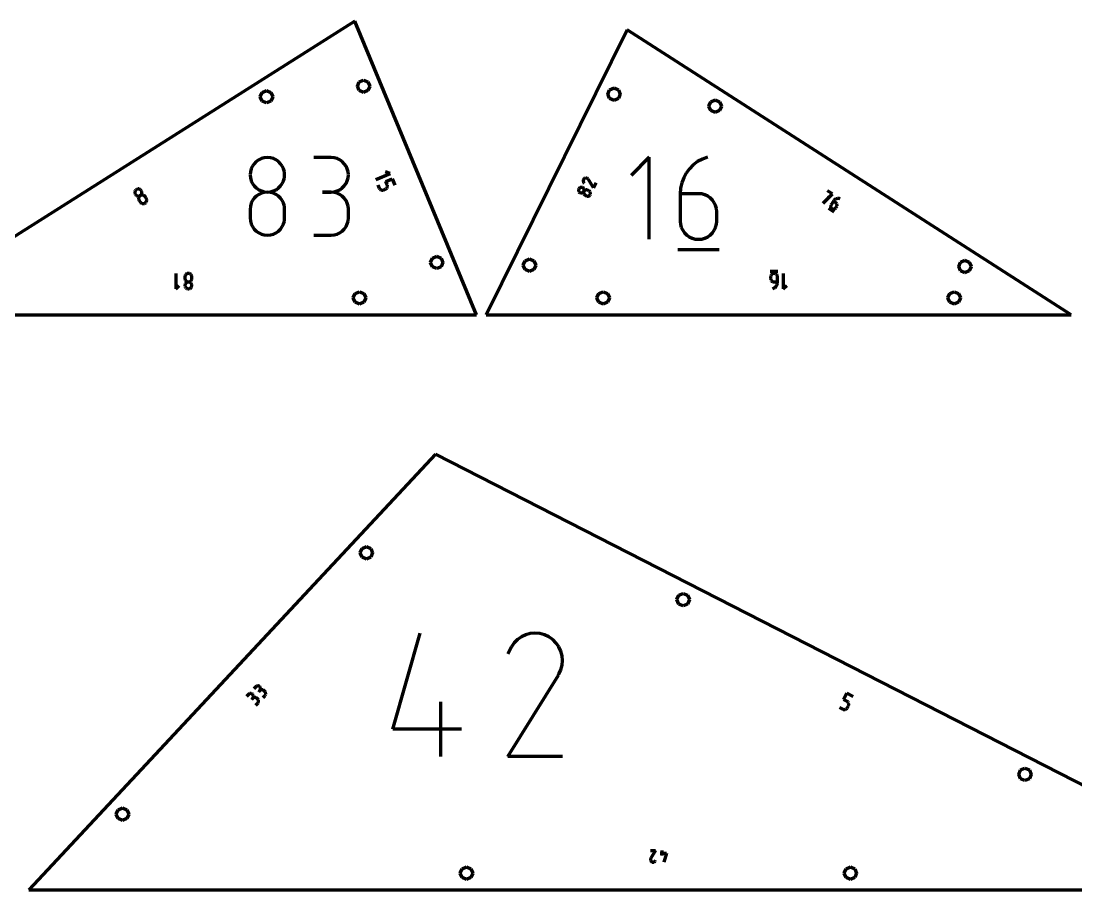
# Model space of a CAD drawing. Header units: inches. Extents: x -100 to 100, y -100 to -26.
# Drawn here: x -49.31 to -35.58, y -75.59 to -64.27 of the extents above; entities that cross this region are included whole.
import ezdxf

# ---------------------------------------------------------------- set-up
doc = ezdxf.new("R2010")
doc.units = ezdxf.units.IN
doc.header["$MEASUREMENT"] = 0
for name, color, linetype, lineweight in [('annotation', 7, 'Continuous', 0), ('boundary', 7, 'Continuous', 0), ('hole', 7, 'Continuous', 0)]:
    doc.layers.add(name, color=color, linetype=linetype, lineweight=lineweight)

msp = doc.modelspace()

# ---------------------------------------------------------------- linework, layer by layer
at = {"layer": 'annotation', "color": 1, "lineweight": 70}
for p, q in [((-46.184758, -66.064164), (-46.219788, -66.080816)), ((-46.146732, -66.053701), (-46.184758, -66.064164)), ((-46.10635, -66.050071), (-46.146732, -66.053701)), ((-46.065968, -66.053701), (-46.10635, -66.050071)), ((-46.10635, -66.050071), (-46.10635, -66.050071)), ((-46.027942, -66.064164), (-46.065968, -66.053701)), ((-45.992912, -66.080816), (-46.027942, -66.064164)), ((-45.276749, -66.050007), (-45.501651, -66.050007)), ((-45.2363, -66.053638), (-45.276749, -66.050007)), ((-45.198238, -66.064101), (-45.2363, -66.053638)), ((-45.163198, -66.080753), (-45.198238, -66.064101)), ((-41.132196, -66.043725), (-41.370414, -66.282011)), ((-41.132196, -67.115272), (-41.132196, -66.043725)), ((-40.441137, -66.069284), (-40.503689, -66.103721)), ((-40.37297, -66.043725), (-40.441137, -66.069284)), ((-40.37297, -66.043725), (-40.37297, -66.043725)), ((-46.317162, -66.196441), (-46.327623, -66.234384)), ((-46.300509, -66.161469), (-46.317162, -66.196441)), ((-46.278303, -66.130112), (-46.300509, -66.161469)), ((-46.251182, -66.103013), (-46.278303, -66.130112)), ((-46.219788, -66.080816), (-46.251182, -66.103013)), ((-45.961517, -66.103013), (-45.992912, -66.080816)), ((-45.934397, -66.130112), (-45.961517, -66.103013)), ((-45.912191, -66.161469), (-45.934397, -66.130112)), ((-45.895537, -66.196441), (-45.912191, -66.161469)), ((-45.885077, -66.234384), (-45.895537, -66.196441)), ((-45.131812, -66.10295), (-45.163198, -66.080753)), ((-45.104712, -66.130048), (-45.131812, -66.10295)), ((-45.082533, -66.161406), (-45.104712, -66.130048)), ((-45.065907, -66.196378), (-45.082533, -66.161406)), ((-45.055467, -66.234321), (-45.065907, -66.196378)), ((-40.60938, -66.195779), (-40.651234, -66.251674)), ((-40.559984, -66.146173), (-40.60938, -66.195779)), ((-40.503689, -66.103721), (-40.559984, -66.146173)), ((-46.327623, -66.234384), (-46.331252, -66.274655)), ((-46.331252, -66.274655), (-46.331252, -66.274655)), ((-46.331252, -66.274655), (-46.327621, -66.315115)), ((-46.327621, -66.315115), (-46.317155, -66.353206)), ((-45.895545, -66.353206), (-45.885079, -66.315115)), ((-45.885079, -66.315115), (-45.881448, -66.274655)), ((-45.881448, -66.274655), (-45.885077, -66.234384)), ((-45.881448, -66.274655), (-45.881448, -66.274655)), ((-45.065907, -66.353142), (-45.055467, -66.315052)), ((-45.051847, -66.274592), (-45.055467, -66.234321)), ((-45.055467, -66.315052), (-45.051847, -66.274592)), ((-45.051847, -66.274592), (-45.051847, -66.274592)), ((-44.695398, -66.336016), (-44.509177, -66.258671)), ((-44.509177, -66.258671), (-44.567782, -66.234471)), ((-44.563102, -66.362941), (-44.480175, -66.328498)), ((-44.480175, -66.328498), (-44.445824, -66.411203)), ((-41.994059, -66.349336), (-41.99423, -66.355644)), ((-41.992827, -66.343164), (-41.994059, -66.349336)), ((-41.990565, -66.337271), (-41.992827, -66.343164)), ((-41.987303, -66.331799), (-41.990565, -66.337271)), ((-41.983069, -66.326888), (-41.987303, -66.331799)), ((-41.977893, -66.322682), (-41.983069, -66.326888)), ((-41.972037, -66.319526), (-41.977893, -66.322682)), ((-41.977893, -66.322682), (-41.977893, -66.322682)), ((-41.965884, -66.317509), (-41.972037, -66.319526)), ((-41.95958, -66.316603), (-41.965884, -66.317509)), ((-41.953269, -66.316782), (-41.95958, -66.316603)), ((-41.947095, -66.318019), (-41.953269, -66.316782)), ((-41.941205, -66.320288), (-41.947095, -66.318019)), ((-41.935742, -66.323562), (-41.941205, -66.320288)), ((-41.930851, -66.327815), (-41.935742, -66.323562)), ((-41.926678, -66.333019), (-41.930851, -66.327815)), ((-41.92659, -66.33314), (-41.926678, -66.333019)), ((-41.926678, -66.333019), (-41.926678, -66.333019)), ((-41.926509, -66.333257), (-41.92659, -66.33314)), ((-41.926433, -66.333372), (-41.926509, -66.333257)), ((-41.926362, -66.333485), (-41.926433, -66.333372)), ((-41.926295, -66.333597), (-41.926362, -66.333485)), ((-41.926233, -66.33371), (-41.926295, -66.333597)), ((-41.926173, -66.333823), (-41.926233, -66.33371)), ((-41.926117, -66.333938), (-41.926173, -66.333823)), ((-41.926063, -66.334056), (-41.926117, -66.333938)), ((-41.857841, -66.443866), (-41.926063, -66.334056)), ((-41.926063, -66.334056), (-41.926063, -66.334056)), ((-40.684906, -66.312997), (-40.709752, -66.378885)), ((-40.651234, -66.251674), (-40.684906, -66.312997)), ((-47.828444, -66.484247), (-47.831482, -66.491618)), ((-47.824154, -66.477445), (-47.828444, -66.484247)), ((-47.818653, -66.471394), (-47.824154, -66.477445)), ((-47.811981, -66.466279), (-47.818653, -66.471394)), ((-47.804504, -66.462436), (-47.811981, -66.466279)), ((-47.811981, -66.466279), (-47.811981, -66.466279)), ((-47.796681, -66.460052), (-47.804504, -66.462436)), ((-47.788698, -66.459083), (-47.796681, -66.460052)), ((-47.780736, -66.45949), (-47.788698, -66.459083)), ((-47.772979, -66.461229), (-47.780736, -66.45949)), ((-47.765611, -66.46426), (-47.772979, -66.461229)), ((-47.758814, -66.468539), (-47.765611, -66.46426)), ((-47.752773, -66.474026), (-47.758814, -66.468539)), ((-47.747671, -66.480679), (-47.752773, -66.474026)), ((-47.747671, -66.480679), (-47.747671, -66.480679)), ((-47.743819, -66.48817), (-47.747671, -66.480679)), ((-47.741428, -66.496003), (-47.743819, -66.48817)), ((-46.317155, -66.353206), (-46.300495, -66.388289)), ((-46.300495, -66.388289), (-46.278282, -66.419725)), ((-46.278282, -66.419725), (-46.251156, -66.446877)), ((-46.251156, -66.446877), (-46.219759, -66.469106)), ((-46.219759, -66.469106), (-46.184732, -66.485775)), ((-46.184732, -66.485775), (-46.146715, -66.496244)), ((-46.065984, -66.496244), (-46.027967, -66.485775)), ((-46.027967, -66.485775), (-45.99294, -66.469106)), ((-45.99294, -66.469106), (-45.961543, -66.446877)), ((-45.961543, -66.446877), (-45.934418, -66.419725)), ((-45.934418, -66.419725), (-45.912205, -66.388289)), ((-45.912205, -66.388289), (-45.895545, -66.353206)), ((-45.2363, -66.49618), (-45.198238, -66.485711)), ((-45.198238, -66.485711), (-45.163198, -66.469043)), ((-45.163198, -66.469043), (-45.131812, -66.446813)), ((-45.131812, -66.446813), (-45.104712, -66.419661)), ((-45.104712, -66.419661), (-45.082533, -66.388225)), ((-45.082533, -66.388225), (-45.065907, -66.353142)), ((-44.666396, -66.405843), (-44.649221, -66.447195)), ((-44.649221, -66.447195), (-44.649221, -66.447195)), ((-44.649221, -66.447195), (-44.645471, -66.45434)), ((-44.645471, -66.45434), (-44.640644, -66.460531)), ((-44.640644, -66.460531), (-44.634905, -66.465699)), ((-44.634905, -66.465699), (-44.628422, -66.469775)), ((-44.628422, -66.469775), (-44.62136, -66.47269)), ((-44.62136, -66.47269), (-44.613886, -66.474375)), ((-44.613886, -66.474375), (-44.606164, -66.474759)), ((-44.606164, -66.474759), (-44.598362, -66.473775)), ((-44.598362, -66.473775), (-44.590646, -66.471353)), ((-44.590646, -66.471353), (-44.570046, -66.462797)), ((-44.570046, -66.462797), (-44.562887, -66.459042)), ((-44.570046, -66.462797), (-44.570046, -66.462797)), ((-44.545927, -66.404293), (-44.563102, -66.362941)), ((-44.562887, -66.459042), (-44.556693, -66.454214)), ((-44.556693, -66.454214), (-44.55153, -66.448479)), ((-44.55153, -66.448479), (-44.547464, -66.442003)), ((-44.547464, -66.442003), (-44.544562, -66.434951)), ((-44.543506, -66.411994), (-44.545927, -66.404293)), ((-44.544562, -66.434951), (-44.542891, -66.427488)), ((-44.542517, -66.419781), (-44.543506, -66.411994)), ((-44.542891, -66.427488), (-44.542517, -66.419781)), ((-42.054279, -66.471846), (-42.054376, -66.478211)), ((-42.054376, -66.478211), (-42.053393, -66.484444)), ((-42.053053, -66.46549), (-42.054279, -66.471846)), ((-42.053393, -66.484444), (-42.051378, -66.490405)), ((-42.05065, -66.459285), (-42.053053, -66.46549)), ((-42.047179, -66.453608), (-42.05065, -66.459285)), ((-42.05065, -66.459285), (-42.05065, -66.459285)), ((-42.042875, -66.448774), (-42.047179, -66.453608)), ((-42.037877, -66.444831), (-42.042875, -66.448774)), ((-42.032329, -66.441826), (-42.037877, -66.444831)), ((-42.026369, -66.439806), (-42.032329, -66.441826)), ((-42.020141, -66.43882), (-42.026369, -66.439806)), ((-42.013785, -66.438913), (-42.020141, -66.43882)), ((-42.007441, -66.440133), (-42.013785, -66.438913)), ((-42.001252, -66.442527), (-42.007441, -66.440133)), ((-42.001252, -66.442527), (-42.001252, -66.442527)), ((-41.995564, -66.446004), (-42.001252, -66.442527)), ((-41.990721, -66.450314), (-41.995564, -66.446004)), ((-41.99423, -66.355644), (-41.993312, -66.361946)), ((-41.993312, -66.361946), (-41.991275, -66.368101)), ((-41.991275, -66.368101), (-41.98809, -66.373966)), ((-41.98677, -66.455316), (-41.990721, -66.450314)), ((-41.98809, -66.373966), (-41.981902, -66.382431)), ((-41.983761, -66.46087), (-41.98677, -66.455316)), ((-41.984471, -66.491995), (-41.98207, -66.485792)), ((-41.981001, -66.486317), (-41.984471, -66.491995)), ((-41.981738, -66.466836), (-41.983761, -66.46087)), ((-41.98207, -66.485792), (-41.980846, -66.479437)), ((-41.980751, -66.473072), (-41.981738, -66.466836)), ((-41.976696, -66.481484), (-41.981001, -66.486317)), ((-41.980846, -66.479437), (-41.980751, -66.473072)), ((-41.971697, -66.477541), (-41.976696, -66.481484)), ((-41.966145, -66.474538), (-41.971697, -66.477541)), ((-41.96018, -66.472522), (-41.966145, -66.474538)), ((-41.953941, -66.47154), (-41.96018, -66.472522)), ((-41.94757, -66.47164), (-41.953941, -66.47154)), ((-41.941206, -66.472871), (-41.94757, -66.47164)), ((-41.934989, -66.475279), (-41.941206, -66.472871)), ((-41.918505, -66.483426), (-41.934989, -66.475279)), ((-41.934989, -66.475279), (-41.934989, -66.475279)), ((-41.91282, -66.486901), (-41.918505, -66.483426)), ((-41.907985, -66.491207), (-41.91282, -66.486901)), ((-41.825131, -66.377687), (-41.857841, -66.443866)), ((-40.72513, -66.448474), (-40.730399, -66.520902)), ((-40.709752, -66.378885), (-40.72513, -66.448474)), ((-38.747734, -66.522506), (-38.809909, -66.482579)), ((-47.833227, -66.499374), (-47.833639, -66.50733)), ((-47.833639, -66.50733), (-47.832678, -66.515304)), ((-47.831482, -66.491618), (-47.833227, -66.499374)), ((-47.832678, -66.515304), (-47.830302, -66.523111)), ((-47.830302, -66.523111), (-47.826471, -66.530569)), ((-47.826471, -66.530569), (-47.826471, -66.530569)), ((-47.826471, -66.530569), (-47.821347, -66.537254)), ((-47.821347, -66.537254), (-47.815289, -66.542767)), ((-47.815289, -66.542767), (-47.808479, -66.547065)), ((-47.808479, -66.547065), (-47.801101, -66.550108)), ((-47.801101, -66.550108), (-47.793337, -66.551856)), ((-47.793337, -66.551856), (-47.785371, -66.552268)), ((-47.785371, -66.552268), (-47.777386, -66.551303)), ((-47.783326, -66.578191), (-47.78373, -66.58616)), ((-47.78373, -66.58616), (-47.782758, -66.594152)), ((-47.781586, -66.570428), (-47.783326, -66.578191)), ((-47.782758, -66.594152), (-47.780367, -66.601982)), ((-47.778551, -66.563052), (-47.781586, -66.570428)), ((-47.780367, -66.601982), (-47.776518, -66.60947)), ((-47.774263, -66.556247), (-47.778551, -66.563052)), ((-47.777386, -66.551303), (-47.769565, -66.548921)), ((-47.776518, -66.60947), (-47.764091, -66.629097)), ((-47.768762, -66.550195), (-47.774263, -66.556247)), ((-47.769565, -66.548921), (-47.762091, -66.54508)), ((-47.762091, -66.54508), (-47.768762, -66.550195)), ((-47.762091, -66.54508), (-47.755422, -66.539966)), ((-47.754614, -66.541237), (-47.762091, -66.54508)), ((-47.762091, -66.54508), (-47.762091, -66.54508)), ((-47.762091, -66.54508), (-47.762091, -66.54508)), ((-47.755422, -66.539966), (-47.749923, -66.533916)), ((-47.746791, -66.538852), (-47.754614, -66.541237)), ((-47.749923, -66.533916), (-47.745635, -66.527111)), ((-47.738807, -66.537885), (-47.746791, -66.538852)), ((-47.745635, -66.527111), (-47.7426, -66.519734)), ((-47.7426, -66.519734), (-47.74086, -66.511968)), ((-47.740455, -66.503997), (-47.741428, -66.496003)), ((-47.74086, -66.511968), (-47.740455, -66.503997)), ((-47.730842, -66.538296), (-47.738807, -66.537885)), ((-47.723081, -66.540042), (-47.730842, -66.538296)), ((-47.715705, -66.543085), (-47.723081, -66.540042)), ((-47.708897, -66.547382), (-47.715705, -66.543085)), ((-47.70284, -66.552894), (-47.708897, -66.547382)), ((-47.697717, -66.559579), (-47.70284, -66.552894)), ((-47.68529, -66.579207), (-47.697717, -66.559579)), ((-47.697717, -66.559579), (-47.697717, -66.559579)), ((-47.687604, -66.632347), (-47.683307, -66.625557)), ((-47.681441, -66.586694), (-47.68529, -66.579207)), ((-47.683307, -66.625557), (-47.680261, -66.618197)), ((-47.679056, -66.594518), (-47.681441, -66.586694)), ((-47.680261, -66.618197), (-47.678509, -66.610451)), ((-47.678093, -66.602497), (-47.679056, -66.594518)), ((-47.678509, -66.610451), (-47.678093, -66.602497)), ((-46.300509, -66.611443), (-46.317162, -66.646514)), ((-46.278303, -66.580014), (-46.300509, -66.611443)), ((-46.251182, -66.552868), (-46.278303, -66.580014)), ((-46.219788, -66.530642), (-46.251182, -66.552868)), ((-46.184758, -66.513975), (-46.219788, -66.530642)), ((-46.146732, -66.503507), (-46.184758, -66.513975)), ((-46.10635, -66.499875), (-46.146732, -66.503507)), ((-46.146715, -66.496244), (-46.10635, -66.499875)), ((-46.10635, -66.499875), (-46.065984, -66.496244)), ((-46.065968, -66.503504), (-46.10635, -66.499875)), ((-46.10635, -66.499875), (-46.10635, -66.499875)), ((-46.10635, -66.499875), (-46.10635, -66.499875)), ((-46.027942, -66.513968), (-46.065968, -66.503504)), ((-45.992912, -66.530628), (-46.027942, -66.513968)), ((-45.961517, -66.552847), (-45.992912, -66.530628)), ((-45.934397, -66.579988), (-45.961517, -66.552847)), ((-45.912191, -66.611415), (-45.934397, -66.579988)), ((-45.895537, -66.646489), (-45.912191, -66.611415)), ((-45.276749, -66.499812), (-45.389359, -66.499812)), ((-45.389359, -66.499812), (-45.276749, -66.499812)), ((-45.276749, -66.499812), (-45.2363, -66.49618)), ((-45.2363, -66.503442), (-45.276749, -66.499812)), ((-45.276749, -66.499812), (-45.276749, -66.499812)), ((-45.198238, -66.513905), (-45.2363, -66.503442)), ((-45.163198, -66.530557), (-45.198238, -66.513905)), ((-45.131812, -66.552754), (-45.163198, -66.530557)), ((-45.104712, -66.579853), (-45.131812, -66.552754)), ((-45.082533, -66.61121), (-45.104712, -66.579853)), ((-45.065907, -66.646182), (-45.082533, -66.61121)), ((-42.051378, -66.490405), (-42.04838, -66.495952)), ((-42.04838, -66.495952), (-42.044445, -66.500946)), ((-42.044445, -66.500946), (-42.039623, -66.505244)), ((-42.039623, -66.505244), (-42.033962, -66.508706)), ((-42.033962, -66.508706), (-42.033962, -66.508706)), ((-42.033962, -66.508706), (-42.027745, -66.511114)), ((-42.027745, -66.511114), (-42.02138, -66.512345)), ((-42.02138, -66.512345), (-42.015007, -66.512445)), ((-42.015007, -66.512445), (-42.008766, -66.511462)), ((-42.008766, -66.511462), (-42.002799, -66.509446)), ((-42.002799, -66.509446), (-41.997245, -66.506443)), ((-41.997245, -66.506443), (-41.992246, -66.502502)), ((-41.992246, -66.502502), (-41.987941, -66.49767)), ((-41.988098, -66.504556), (-41.988194, -66.510922)), ((-41.988194, -66.510922), (-41.987207, -66.517158)), ((-41.986873, -66.4982), (-41.988098, -66.504556)), ((-41.987941, -66.49767), (-41.984471, -66.491995)), ((-41.987207, -66.517158), (-41.985185, -66.523122)), ((-41.984471, -66.491995), (-41.986873, -66.4982)), ((-41.985185, -66.523122), (-41.982176, -66.528675)), ((-41.984471, -66.491995), (-41.984471, -66.491995)), ((-41.984471, -66.491995), (-41.984471, -66.491995)), ((-41.982176, -66.528675), (-41.978227, -66.533675)), ((-41.978227, -66.533675), (-41.973385, -66.537983)), ((-41.973385, -66.537983), (-41.967699, -66.541458)), ((-41.967699, -66.541458), (-41.951215, -66.549605)), ((-41.951215, -66.549605), (-41.951215, -66.549605)), ((-41.951215, -66.549605), (-41.945001, -66.552012)), ((-41.945001, -66.552012), (-41.938645, -66.553238)), ((-41.938645, -66.553238), (-41.932284, -66.553332)), ((-41.932284, -66.553332), (-41.926058, -66.552342)), ((-41.926058, -66.552342), (-41.920106, -66.550318)), ((-41.920106, -66.550318), (-41.914567, -66.547308)), ((-41.914567, -66.547308), (-41.90958, -66.54336)), ((-41.90958, -66.54336), (-41.905284, -66.538524)), ((-41.904047, -66.496203), (-41.907985, -66.491207)), ((-41.905284, -66.538524), (-41.901817, -66.532848)), ((-41.901052, -66.50175), (-41.904047, -66.496203)), ((-41.901817, -66.532848), (-41.899413, -66.526646)), ((-41.901817, -66.532848), (-41.901817, -66.532848)), ((-41.899045, -66.507708), (-41.901052, -66.50175)), ((-41.899413, -66.526646), (-41.89818, -66.520296)), ((-41.898073, -66.513936), (-41.899045, -66.507708)), ((-41.89818, -66.520296), (-41.898073, -66.513936)), ((-40.730399, -66.520902), (-40.730399, -66.877054)), ((-40.492449, -66.520902), (-40.730399, -66.520902)), ((-40.449653, -66.524721), (-40.492449, -66.520902)), ((-40.409384, -66.535736), (-40.449653, -66.524721)), ((-40.372311, -66.553281), (-40.409384, -66.535736)), ((-40.339104, -66.576694), (-40.372311, -66.553281)), ((-40.310432, -66.60531), (-40.339104, -66.576694)), ((-40.286966, -66.638464), (-40.310432, -66.60531)), ((-38.868603, -66.642363), (-38.747734, -66.522506)), ((-38.787717, -66.584769), (-38.8188, -66.564808)), ((-38.735281, -66.618441), (-38.765123, -66.664913)), ((-38.728525, -66.609432), (-38.735281, -66.618441)), ((-38.704233, -66.63838), (-38.735281, -66.618441)), ((-38.720687, -66.601641), (-38.728525, -66.609432)), ((-38.711925, -66.595126), (-38.720687, -66.601641)), ((-38.702393, -66.589945), (-38.711925, -66.595126)), ((-38.692248, -66.586159), (-38.702393, -66.589945)), ((-38.681646, -66.583825), (-38.692248, -66.586159)), ((-38.670744, -66.583003), (-38.681646, -66.583825)), ((-38.659696, -66.583751), (-38.670744, -66.583003)), ((-38.64866, -66.586128), (-38.659696, -66.583751)), ((-38.64866, -66.586128), (-38.64866, -66.586128)), ((-47.764091, -66.629097), (-47.764091, -66.629097)), ((-47.764091, -66.629097), (-47.758969, -66.635779)), ((-47.758969, -66.635779), (-47.752918, -66.641281)), ((-47.752918, -66.641281), (-47.746117, -66.645564)), ((-47.746117, -66.645564), (-47.73875, -66.64859)), ((-47.73875, -66.64859), (-47.730998, -66.65032)), ((-47.730998, -66.65032), (-47.723043, -66.650714)), ((-47.723043, -66.650714), (-47.715067, -66.649735)), ((-47.715067, -66.649735), (-47.707253, -66.647342)), ((-47.707253, -66.647342), (-47.699781, -66.643497)), ((-47.699781, -66.643497), (-47.693109, -66.638387)), ((-47.699781, -66.643497), (-47.699781, -66.643497)), ((-47.693109, -66.638387), (-47.687604, -66.632347)), ((-46.327623, -66.68459), (-46.331252, -66.725031)), ((-46.331252, -66.725031), (-46.331252, -66.83707)), ((-46.317162, -66.646514), (-46.327623, -66.68459)), ((-45.885077, -66.684574), (-45.895537, -66.646489)), ((-45.881448, -66.725031), (-45.885077, -66.684574)), ((-45.881448, -66.83707), (-45.881448, -66.725031)), ((-45.881448, -66.725031), (-45.881448, -66.725031)), ((-45.055467, -66.684125), (-45.065907, -66.646182)), ((-45.051847, -66.724396), (-45.055467, -66.684125)), ((-45.051847, -66.837006), (-45.051847, -66.724396)), ((-45.051847, -66.724396), (-45.051847, -66.724396)), ((-40.269376, -66.675493), (-40.286966, -66.638464)), ((-40.25833, -66.715731), (-40.269376, -66.675493)), ((-40.254499, -66.758516), (-40.25833, -66.715731)), ((-40.254499, -66.877054), (-40.254499, -66.758516)), ((-40.254499, -66.758516), (-40.254499, -66.758516)), ((-38.800196, -66.710976), (-38.730287, -66.755869)), ((-38.77014, -66.677006), (-38.77095, -66.683325)), ((-38.77095, -66.683325), (-38.770669, -66.689632)), ((-38.770669, -66.689632), (-38.769331, -66.695784)), ((-38.768209, -66.67082), (-38.77014, -66.677006)), ((-38.769331, -66.695784), (-38.766966, -66.701635)), ((-38.765123, -66.664913), (-38.768209, -66.67082)), ((-38.766966, -66.701635), (-38.763607, -66.70704)), ((-38.765123, -66.664913), (-38.765123, -66.664913)), ((-38.763607, -66.70704), (-38.759287, -66.711855)), ((-38.759287, -66.711855), (-38.754036, -66.715934)), ((-38.754036, -66.715934), (-38.754036, -66.715934)), ((-38.754036, -66.715934), (-38.74813, -66.719019)), ((-38.74813, -66.719019), (-38.741948, -66.720949)), ((-38.741948, -66.720949), (-38.735634, -66.721755)), ((-38.735634, -66.721755), (-38.729331, -66.72147)), ((-38.729331, -66.72147), (-38.723184, -66.720126)), ((-38.723184, -66.720126), (-38.717336, -66.717754)), ((-38.717336, -66.717754), (-38.711931, -66.714385)), ((-38.711931, -66.714385), (-38.707114, -66.710053)), ((-38.707114, -66.710053), (-38.703027, -66.704789)), ((-38.698969, -66.642464), (-38.704233, -66.63838)), ((-38.703027, -66.704789), (-38.693095, -66.689322)), ((-38.694637, -66.647275), (-38.698969, -66.642464)), ((-38.69127, -66.652671), (-38.694637, -66.647275)), ((-38.693095, -66.689322), (-38.69001, -66.683418)), ((-38.693095, -66.689322), (-38.693095, -66.689322)), ((-38.688899, -66.658508), (-38.69127, -66.652671)), ((-38.69001, -66.683418), (-38.688079, -66.677242)), ((-38.687556, -66.664645), (-38.688899, -66.658508)), ((-38.688079, -66.677242), (-38.687272, -66.670937)), ((-38.687272, -66.670937), (-38.687556, -66.664645)), ((-46.331252, -66.83707), (-46.331252, -66.83707)), ((-46.331252, -66.83707), (-46.327621, -66.877508)), ((-46.327621, -66.877508), (-46.317155, -66.91554)), ((-45.895545, -66.91554), (-45.885079, -66.877508)), ((-45.885079, -66.877508), (-45.881448, -66.83707)), ((-45.065907, -66.915246), (-45.055467, -66.877294)), ((-45.055467, -66.877294), (-45.051847, -66.837006)), ((-40.730399, -66.877054), (-40.730399, -66.877054)), ((-40.730399, -66.877054), (-40.726557, -66.919859)), ((-40.25833, -66.919859), (-40.254499, -66.877054)), ((-46.317155, -66.91554), (-46.300495, -66.950538)), ((-46.300495, -66.950538), (-46.278282, -66.981874)), ((-46.278282, -66.981874), (-46.251156, -67.008921)), ((-46.251156, -67.008921), (-46.219759, -67.03105)), ((-46.219759, -67.03105), (-46.184732, -67.047634)), ((-46.027967, -67.047634), (-45.99294, -67.03105)), ((-45.99294, -67.03105), (-45.961543, -67.008921)), ((-45.961543, -67.008921), (-45.934418, -66.981874)), ((-45.934418, -66.981874), (-45.912205, -66.950538)), ((-45.912205, -66.950538), (-45.895545, -66.91554)), ((-45.198238, -67.047505), (-45.163198, -67.03086)), ((-45.163198, -67.03086), (-45.131812, -67.008669)), ((-45.131812, -67.008669), (-45.104712, -66.981576)), ((-45.104712, -66.981576), (-45.082533, -66.950221)), ((-45.082533, -66.950221), (-45.065907, -66.915246)), ((-40.726557, -66.919859), (-40.715484, -66.960153)), ((-40.715484, -66.960153), (-40.697858, -66.997262)), ((-40.697858, -66.997262), (-40.674356, -67.030511)), ((-40.674356, -67.030511), (-40.645657, -67.059228)), ((-40.339104, -67.059228), (-40.310432, -67.030511)), ((-40.310432, -67.030511), (-40.286966, -66.997262)), ((-40.286966, -66.997262), (-40.269376, -66.960153)), ((-40.269376, -66.960153), (-40.25833, -66.919859)), ((-46.184732, -67.047634), (-46.146715, -67.058045)), ((-46.146715, -67.058045), (-46.10635, -67.061654)), ((-46.10635, -67.061654), (-46.065984, -67.058045)), ((-46.10635, -67.061654), (-46.10635, -67.061654)), ((-46.065984, -67.058045), (-46.027967, -67.047634)), ((-45.501651, -67.061591), (-45.276749, -67.061591)), ((-45.276749, -67.061591), (-45.2363, -67.057962)), ((-45.276749, -67.061591), (-45.276749, -67.061591)), ((-45.2363, -67.057962), (-45.198238, -67.047505)), ((-40.645657, -67.059228), (-40.612438, -67.082736)), ((-40.612438, -67.082736), (-40.575379, -67.100362)), ((-40.575379, -67.100362), (-40.535157, -67.111432)), ((-40.535157, -67.111432), (-40.492449, -67.115272)), ((-40.492449, -67.115272), (-40.449653, -67.111432)), ((-40.492449, -67.115272), (-40.492449, -67.115272)), ((-40.449653, -67.111432), (-40.409384, -67.100362)), ((-40.409384, -67.100362), (-40.372311, -67.082736)), ((-40.372311, -67.082736), (-40.339104, -67.059228)), ((-40.760202, -67.249216), (-40.224428, -67.249216)), ((-47.300667, -67.559151), (-47.300667, -67.760796)), ((-47.174092, -67.581268), (-47.177409, -67.588236)), ((-47.16967, -67.575029), (-47.174092, -67.581268)), ((-47.164269, -67.569644), (-47.16967, -67.575029)), ((-47.158018, -67.565238), (-47.164269, -67.569644)), ((-47.151044, -67.561936), (-47.158018, -67.565238)), ((-47.143475, -67.559864), (-47.151044, -67.561936)), ((-47.135438, -67.559145), (-47.143475, -67.559864)), ((-47.127402, -67.559864), (-47.135438, -67.559145)), ((-47.135438, -67.559145), (-47.135438, -67.559145)), ((-47.119833, -67.561936), (-47.127402, -67.559864)), ((-47.112859, -67.565238), (-47.119833, -67.561936)), ((-47.106608, -67.569644), (-47.112859, -67.565238)), ((-47.101207, -67.575029), (-47.106608, -67.569644)), ((-47.096784, -67.581268), (-47.101207, -67.575029)), ((-47.093467, -67.588236), (-47.096784, -67.581268)), ((-39.457375, -67.533946), (-39.558197, -67.533946)), ((-39.546428, -67.581358), (-39.549739, -67.588342)), ((-39.542012, -67.575102), (-39.546428, -67.581358)), ((-39.536617, -67.569698), (-39.542012, -67.575102)), ((-39.530368, -67.565274), (-39.536617, -67.569698)), ((-39.523392, -67.561957), (-39.530368, -67.565274)), ((-39.515814, -67.559874), (-39.523392, -67.561957)), ((-39.50776, -67.559151), (-39.515814, -67.559874)), ((-39.499724, -67.559874), (-39.50776, -67.559151)), ((-39.50776, -67.559151), (-39.50776, -67.559151)), ((-39.492155, -67.561957), (-39.499724, -67.559874)), ((-39.485181, -67.565274), (-39.492155, -67.561957)), ((-39.47893, -67.569698), (-39.485181, -67.565274)), ((-39.473529, -67.575102), (-39.47893, -67.569698)), ((-39.469106, -67.581358), (-39.473529, -67.575102)), ((-39.46579, -67.588342), (-39.469106, -67.581358)), ((-39.387372, -67.559151), (-39.387372, -67.760796)), ((-47.300667, -67.760796), (-47.255839, -67.715955)), ((-47.179493, -67.595808), (-47.180216, -67.603859)), ((-47.180216, -67.603859), (-47.180216, -67.626166)), ((-47.180216, -67.626166), (-47.180216, -67.626166)), ((-47.180216, -67.626166), (-47.179493, -67.634221)), ((-47.179493, -67.707779), (-47.180216, -67.715835)), ((-47.180216, -67.715835), (-47.180216, -67.715835)), ((-47.180216, -67.715835), (-47.179493, -67.723853)), ((-47.177409, -67.588236), (-47.179493, -67.595808)), ((-47.179493, -67.634221), (-47.177411, -67.641803)), ((-47.177409, -67.700195), (-47.179493, -67.707779)), ((-47.179493, -67.723853), (-47.177411, -67.731407)), ((-47.177411, -67.641803), (-47.174095, -67.648787)), ((-47.174092, -67.693211), (-47.177409, -67.700195)), ((-47.174095, -67.648787), (-47.169674, -67.655044)), ((-47.16967, -67.686952), (-47.174092, -67.693211)), ((-47.169674, -67.655044), (-47.164274, -67.660447)), ((-47.164269, -67.681546), (-47.16967, -67.686952)), ((-47.164274, -67.660447), (-47.158024, -67.664871)), ((-47.158018, -67.67712), (-47.164269, -67.681546)), ((-47.158024, -67.664871), (-47.151049, -67.668188)), ((-47.151044, -67.673801), (-47.158018, -67.67712)), ((-47.151049, -67.668188), (-47.143478, -67.670271)), ((-47.143475, -67.671717), (-47.151044, -67.673801)), ((-47.143478, -67.670271), (-47.135438, -67.670994)), ((-47.135438, -67.670994), (-47.143475, -67.671717)), ((-47.135438, -67.670994), (-47.127398, -67.670271)), ((-47.135438, -67.670994), (-47.135438, -67.670994)), ((-47.127402, -67.671717), (-47.135438, -67.670994)), ((-47.135438, -67.670994), (-47.135438, -67.670994)), ((-47.119833, -67.673801), (-47.127402, -67.671717)), ((-47.127398, -67.670271), (-47.119827, -67.668187)), ((-47.112859, -67.67712), (-47.119833, -67.673801)), ((-47.119827, -67.668187), (-47.112853, -67.664868)), ((-47.106608, -67.681546), (-47.112859, -67.67712)), ((-47.112853, -67.664868), (-47.106602, -67.660443)), ((-47.101207, -67.686952), (-47.106608, -67.681546)), ((-47.106602, -67.660443), (-47.101203, -67.655038)), ((-47.096784, -67.693211), (-47.101207, -67.686952)), ((-47.101203, -67.655038), (-47.096782, -67.648781)), ((-47.093467, -67.700195), (-47.096784, -67.693211)), ((-47.096782, -67.648781), (-47.093466, -67.641798)), ((-47.091384, -67.595808), (-47.093467, -67.588236)), ((-47.091384, -67.707779), (-47.093467, -67.700195)), ((-47.093466, -67.641798), (-47.091383, -67.634218)), ((-47.093466, -67.731407), (-47.091383, -67.723853)), ((-47.090661, -67.603859), (-47.091384, -67.595808)), ((-47.090661, -67.715835), (-47.091384, -67.707779)), ((-47.091383, -67.634218), (-47.090661, -67.626166)), ((-47.091383, -67.723853), (-47.090661, -67.715835)), ((-47.090661, -67.603859), (-47.090661, -67.603859)), ((-47.090661, -67.626166), (-47.090661, -67.603859)), ((-47.090661, -67.715835), (-47.090661, -67.715835)), ((-39.551817, -67.595924), (-39.552538, -67.603979)), ((-39.552538, -67.603979), (-39.552538, -67.626286)), ((-39.552538, -67.626286), (-39.552538, -67.626286)), ((-39.552538, -67.626286), (-39.551817, -67.634337)), ((-39.549739, -67.588342), (-39.551817, -67.595924)), ((-39.551817, -67.634337), (-39.549739, -67.641909)), ((-39.549739, -67.641909), (-39.546428, -67.648877)), ((-39.546428, -67.648877), (-39.542012, -67.655116)), ((-39.542012, -67.655116), (-39.536617, -67.660501)), ((-39.536617, -67.660501), (-39.530368, -67.664907)), ((-39.530368, -67.664907), (-39.523392, -67.668209)), ((-39.523392, -67.668209), (-39.515814, -67.670282)), ((-39.515814, -67.670282), (-39.50776, -67.671)), ((-39.50776, -67.671), (-39.462983, -67.671)), ((-39.485756, -67.732182), (-39.47788, -67.721664)), ((-39.47788, -67.721664), (-39.471544, -67.710124)), ((-39.471544, -67.710124), (-39.466868, -67.697725)), ((-39.466868, -67.697725), (-39.463974, -67.68463)), ((-39.463706, -67.595924), (-39.46579, -67.588342)), ((-39.463974, -67.68463), (-39.462983, -67.671)), ((-39.462983, -67.603979), (-39.463706, -67.595924)), ((-39.462983, -67.671), (-39.462983, -67.603979)), ((-39.462983, -67.603979), (-39.462983, -67.603979)), ((-39.387372, -67.760796), (-39.342544, -67.715955)), ((-47.177411, -67.731407), (-47.174095, -67.73837)), ((-47.174095, -67.73837), (-47.169674, -67.744613)), ((-47.169674, -67.744613), (-47.164274, -67.750008)), ((-47.164274, -67.750008), (-47.158024, -67.754428)), ((-47.158024, -67.754428), (-47.151049, -67.757743)), ((-47.151049, -67.757743), (-47.143478, -67.759826)), ((-47.143478, -67.759826), (-47.135438, -67.760549)), ((-47.135438, -67.760549), (-47.127398, -67.759826)), ((-47.135438, -67.760549), (-47.135438, -67.760549)), ((-47.127398, -67.759826), (-47.119827, -67.757743)), ((-47.119827, -67.757743), (-47.112853, -67.754428)), ((-47.112853, -67.754428), (-47.106602, -67.750008)), ((-47.106602, -67.750008), (-47.101203, -67.744613)), ((-47.101203, -67.744613), (-47.096782, -67.73837)), ((-47.096782, -67.73837), (-47.093466, -67.731407)), ((-39.530244, -67.760796), (-39.517416, -67.755986)), ((-39.530244, -67.760796), (-39.530244, -67.760796)), ((-39.517416, -67.755986), (-39.505645, -67.749506)), ((-39.505645, -67.749506), (-39.495052, -67.741517)), ((-39.495052, -67.741517), (-39.485756, -67.732182)), ((-44.472484, -73.495602), (-44.115999, -72.245385)), ((-42.682238, -72.251068), (-42.741025, -72.26684)), ((-42.62145, -72.245424), (-42.682238, -72.251068)), ((-42.560017, -72.25026), (-42.62145, -72.245424)), ((-42.499296, -72.265928), (-42.560017, -72.25026)), ((-42.891795, -72.371391), (-42.928998, -72.424145)), ((-42.847161, -72.327354), (-42.891795, -72.371391)), ((-42.796451, -72.292386), (-42.847161, -72.327354)), ((-42.741025, -72.26684), (-42.796451, -72.292386)), ((-42.440646, -72.292781), (-42.499296, -72.265928)), ((-42.38819, -72.330031), (-42.440646, -72.292781)), ((-42.440646, -72.292781), (-42.440646, -72.292781)), ((-42.34433, -72.374729), (-42.38819, -72.330031)), ((-42.309458, -72.425507), (-42.34433, -72.374729)), ((-42.928998, -72.424145), (-42.975877, -72.514072)), ((-42.283963, -72.480995), (-42.309458, -72.425507)), ((-42.268236, -72.539823), (-42.283963, -72.480995)), ((-42.283555, -72.722646), (-42.267641, -72.662018)), ((-42.262665, -72.600621), (-42.268236, -72.539823)), ((-42.267641, -72.662018), (-42.262665, -72.600621)), ((-42.976885, -73.853008), (-42.317146, -72.790913)), ((-42.317146, -72.790913), (-42.316358, -72.789937)), ((-42.317146, -72.790913), (-42.317146, -72.790913)), ((-42.316358, -72.789937), (-42.315601, -72.788952)), ((-42.315601, -72.788952), (-42.314872, -72.787952)), ((-42.314872, -72.787952), (-42.314166, -72.786926)), ((-42.314166, -72.786926), (-42.313477, -72.785867)), ((-42.313477, -72.785867), (-42.3128, -72.784767)), ((-42.3128, -72.784767), (-42.312131, -72.783616)), ((-42.312131, -72.783616), (-42.311464, -72.782408)), ((-42.311464, -72.782408), (-42.310795, -72.781133)), ((-42.310795, -72.781133), (-42.283555, -72.722646)), ((-42.310795, -72.781133), (-42.310795, -72.781133)), ((-46.258879, -72.944136), (-46.284056, -72.971133)), ((-46.253915, -72.939686), (-46.258879, -72.944136)), ((-46.248398, -72.936289), (-46.253915, -72.939686)), ((-46.242477, -72.933947), (-46.248398, -72.936289)), ((-46.236299, -72.932664), (-46.242477, -72.933947)), ((-46.230012, -72.932445), (-46.236299, -72.932664)), ((-46.223765, -72.933293), (-46.230012, -72.932445)), ((-46.217706, -72.935212), (-46.223765, -72.933293)), ((-46.211983, -72.938206), (-46.217706, -72.935212)), ((-46.206743, -72.94228), (-46.211983, -72.938206)), ((-46.202292, -72.947244), (-46.206743, -72.94228)), ((-46.206743, -72.94228), (-46.206743, -72.94228)), ((-46.35175, -73.043721), (-46.376927, -73.070718)), ((-46.346786, -73.039271), (-46.35175, -73.043721)), ((-46.341269, -73.035874), (-46.346786, -73.039271)), ((-46.335348, -73.033532), (-46.341269, -73.035874)), ((-46.32917, -73.032249), (-46.335348, -73.033532)), ((-46.322883, -73.03203), (-46.32917, -73.032249)), ((-46.316636, -73.032878), (-46.322883, -73.03203)), ((-46.310577, -73.034797), (-46.316636, -73.032878)), ((-46.304854, -73.037791), (-46.310577, -73.034797)), ((-46.299614, -73.041865), (-46.304854, -73.037791)), ((-46.295163, -73.046829), (-46.299614, -73.041865)), ((-46.299614, -73.041865), (-46.299614, -73.041865)), ((-46.291759, -73.052346), (-46.295163, -73.046829)), ((-46.289409, -73.058269), (-46.291759, -73.052346)), ((-46.290659, -73.083072), (-46.288738, -73.076999)), ((-46.288118, -73.064451), (-46.289409, -73.058269)), ((-46.288738, -73.076999), (-46.287892, -73.070743)), ((-46.287892, -73.070743), (-46.288118, -73.064451)), ((-46.204885, -72.99449), (-46.217491, -73.008007)), ((-46.217491, -73.008007), (-46.204885, -72.99449)), ((-46.204885, -72.99449), (-46.200793, -72.989228)), ((-46.199921, -72.99004), (-46.204885, -72.99449)), ((-46.204885, -72.99449), (-46.204885, -72.99449)), ((-46.198888, -72.952761), (-46.202292, -72.947244)), ((-46.200793, -72.989228), (-46.197789, -72.983487)), ((-46.194404, -72.986643), (-46.199921, -72.99004)), ((-46.196538, -72.958684), (-46.198888, -72.952761)), ((-46.197789, -72.983487), (-46.195867, -72.977414)), ((-46.195247, -72.964866), (-46.196538, -72.958684)), ((-46.195867, -72.977414), (-46.195022, -72.971158)), ((-46.195022, -72.971158), (-46.195247, -72.964866)), ((-46.188483, -72.984301), (-46.194404, -72.986643)), ((-46.182304, -72.983018), (-46.188483, -72.984301)), ((-46.176018, -72.982799), (-46.182304, -72.983018)), ((-46.169771, -72.983647), (-46.176018, -72.982799)), ((-46.163712, -72.985566), (-46.169771, -72.983647)), ((-46.157988, -72.98856), (-46.163712, -72.985566)), ((-46.162626, -73.084376), (-46.137449, -73.057379)), ((-46.152749, -72.992634), (-46.157988, -72.98856)), ((-46.139231, -73.00524), (-46.152749, -72.992634)), ((-46.152749, -72.992634), (-46.152749, -72.992634)), ((-46.1348, -73.010185), (-46.139231, -73.00524)), ((-46.137449, -73.057379), (-46.133357, -73.052117)), ((-46.137449, -73.057379), (-46.137449, -73.057379)), ((-46.131413, -73.015687), (-46.1348, -73.010185)), ((-46.133357, -73.052117), (-46.130351, -73.046377)), ((-46.129076, -73.021598), (-46.131413, -73.015687)), ((-46.130351, -73.046377), (-46.128426, -73.040308)), ((-46.127795, -73.02777), (-46.129076, -73.021598)), ((-46.128426, -73.040308), (-46.127577, -73.034056)), ((-46.127577, -73.034056), (-46.127795, -73.02777)), ((-38.602016, -73.110172), (-38.55945, -73.026905)), ((-38.55945, -73.026905), (-38.476406, -73.069358)), ((-46.297756, -73.094075), (-46.310362, -73.107592)), ((-46.310362, -73.107592), (-46.297756, -73.094075)), ((-46.297756, -73.094075), (-46.293664, -73.088813)), ((-46.292792, -73.089625), (-46.297756, -73.094075)), ((-46.297756, -73.094075), (-46.297756, -73.094075)), ((-46.293664, -73.088813), (-46.290659, -73.083072)), ((-46.287275, -73.086228), (-46.292792, -73.089625)), ((-46.281354, -73.083886), (-46.287275, -73.086228)), ((-46.275175, -73.082603), (-46.281354, -73.083886)), ((-46.268889, -73.082384), (-46.275175, -73.082603)), ((-46.262642, -73.083232), (-46.268889, -73.082384)), ((-46.256583, -73.085151), (-46.262642, -73.083232)), ((-46.250859, -73.088145), (-46.256583, -73.085151)), ((-46.255497, -73.183961), (-46.23032, -73.156964)), ((-46.24562, -73.092219), (-46.250859, -73.088145)), ((-46.232102, -73.104825), (-46.24562, -73.092219)), ((-46.24562, -73.092219), (-46.24562, -73.092219)), ((-46.227671, -73.10977), (-46.232102, -73.104825)), ((-46.23032, -73.156964), (-46.226227, -73.151702)), ((-46.23032, -73.156964), (-46.23032, -73.156964)), ((-46.224284, -73.115272), (-46.227671, -73.10977)), ((-46.226227, -73.151702), (-46.223222, -73.145962)), ((-46.221947, -73.121183), (-46.224284, -73.115272)), ((-46.223222, -73.145962), (-46.221297, -73.139893)), ((-46.220666, -73.127355), (-46.221947, -73.121183)), ((-46.221297, -73.139893), (-46.220447, -73.133641)), ((-46.220447, -73.133641), (-46.220666, -73.127355)), ((-43.847426, -73.852995), (-43.847426, -73.139017)), ((-38.655037, -73.213889), (-38.613515, -73.235116)), ((-38.560494, -73.131398), (-38.602016, -73.110172)), ((-38.55338, -73.135876), (-38.560494, -73.131398)), ((-38.555232, -73.2219), (-38.550743, -73.214773)), ((-38.547342, -73.141387), (-38.55338, -73.135876)), ((-38.550743, -73.214773), (-38.540169, -73.194088)), ((-38.54244, -73.147755), (-38.547342, -73.141387)), ((-38.538732, -73.154804), (-38.54244, -73.147755)), ((-38.540169, -73.194088), (-38.537022, -73.18628)), ((-38.540169, -73.194088), (-38.540169, -73.194088)), ((-38.536278, -73.162357), (-38.538732, -73.154804)), ((-38.537022, -73.18628), (-38.535364, -73.178271)), ((-38.535135, -73.170238), (-38.536278, -73.162357)), ((-38.535364, -73.178271), (-38.535135, -73.170238)), ((-38.613515, -73.235116), (-38.613515, -73.235116)), ((-38.613515, -73.235116), (-38.60572, -73.238255)), ((-38.60572, -73.238255), (-38.597714, -73.239912)), ((-38.597714, -73.239912), (-38.589675, -73.240142)), ((-38.589675, -73.240142), (-38.581781, -73.239003)), ((-38.581781, -73.239003), (-38.574211, -73.236552)), ((-38.574211, -73.236552), (-38.567144, -73.232846)), ((-38.567144, -73.232846), (-38.560758, -73.227943)), ((-38.560758, -73.227943), (-38.555232, -73.2219)), ((-43.57986, -73.495602), (-44.472484, -73.495602)), ((-42.262907, -73.853008), (-42.976885, -73.853008)), ((-41.118122, -75.076124), (-41.050269, -75.076124)), ((-41.050269, -75.076124), (-41.112967, -75.17706)), ((-40.992965, -75.11009), (-40.908134, -75.11009)), ((-40.967536, -75.076125), (-40.967536, -75.143978)), ((-40.908134, -75.11009), (-40.942012, -75.228905)), ((-41.117672, -75.18931), (-41.118145, -75.195145)), ((-41.118145, -75.195145), (-41.117616, -75.200923)), ((-41.11616, -75.183548), (-41.117672, -75.18931)), ((-41.117616, -75.200923), (-41.116121, -75.206514)), ((-41.113571, -75.17799), (-41.11616, -75.183548)), ((-41.116121, -75.206514), (-41.113698, -75.211787)), ((-41.113698, -75.211787), (-41.110384, -75.216613)), ((-41.113507, -75.177869), (-41.113571, -75.17799)), ((-41.113571, -75.17799), (-41.113571, -75.17799)), ((-41.113444, -75.177754), (-41.113507, -75.177869)), ((-41.11338, -75.177645), (-41.113444, -75.177754)), ((-41.113316, -75.17754), (-41.11338, -75.177645)), ((-41.113251, -75.177439), (-41.113316, -75.17754)), ((-41.113184, -75.177342), (-41.113251, -75.177439)), ((-41.113114, -75.177247), (-41.113184, -75.177342)), ((-41.113042, -75.177153), (-41.113114, -75.177247)), ((-41.112967, -75.17706), (-41.113042, -75.177153)), ((-41.112967, -75.17706), (-41.112967, -75.17706)), ((-41.110384, -75.216613), (-41.106216, -75.220861)), ((-41.106216, -75.220861), (-41.101231, -75.224401)), ((-41.101231, -75.224401), (-41.101231, -75.224401)), ((-41.101231, -75.224401), (-41.095657, -75.226953)), ((-41.095657, -75.226953), (-41.089886, -75.228442)), ((-41.089886, -75.228442), (-41.084048, -75.228901)), ((-41.084048, -75.228901), (-41.078271, -75.228365)), ((-41.078271, -75.228365), (-41.072684, -75.226866)), ((-41.072684, -75.226866), (-41.067416, -75.224438)), ((-41.067416, -75.224438), (-41.062597, -75.221115)), ((-41.062597, -75.221115), (-41.058355, -75.21693)), ((-41.058355, -75.21693), (-41.05482, -75.211916)), ((-41.05482, -75.211916), (-41.050365, -75.20337))]:
    msp.add_line(p, q, dxfattribs=at)
at = {"layer": 'boundary', "color": 5, "lineweight": 70}
for p, q in [((-44.969435, -64.272764), (-51.010481, -68.097473)), ((-43.380891, -68.097473), (-44.969435, -64.272764)), ((-41.42082, -64.384741), (-43.255891, -68.097473)), ((-35.639235, -68.097473), (-41.42082, -64.384741)), ((-51.010481, -68.097473), (-43.380891, -68.097473)), ((-43.255891, -68.097473), (-35.639235, -68.097473)), ((-43.918016, -69.914155), (-49.211206, -75.590015)), ((-32.8151, -75.590015), (-43.918016, -69.914155)), ((-49.211206, -75.590015), (-32.8151, -75.590015))]:
    msp.add_line(p, q, dxfattribs=at)
at = {"layer": 'hole', "color": 5, "lineweight": 70}
for p, q in [((-44.934924, -65.121612), (-44.911147, -65.064209)), ((-44.911147, -65.064209), (-44.853745, -65.040432)), ((-44.853745, -65.040432), (-44.796342, -65.064209)), ((-44.796342, -65.064209), (-44.772565, -65.121612)), ((-46.198444, -65.258385), (-46.174667, -65.200982)), ((-46.174667, -65.200982), (-46.117265, -65.177205)), ((-46.117265, -65.177205), (-46.059862, -65.200982)), ((-46.059862, -65.200982), (-46.036085, -65.258385)), ((-44.911147, -65.179014), (-44.934924, -65.121612)), ((-44.853745, -65.202791), (-44.911147, -65.179014)), ((-44.796342, -65.179014), (-44.853745, -65.202791)), ((-44.772565, -65.121612), (-44.796342, -65.179014)), ((-41.67291, -65.224214), (-41.649133, -65.166812)), ((-41.649133, -65.281617), (-41.67291, -65.224214)), ((-41.649133, -65.166812), (-41.59173, -65.143035)), ((-41.59173, -65.143035), (-41.534328, -65.166812)), ((-41.534328, -65.166812), (-41.510551, -65.224214)), ((-41.510551, -65.224214), (-41.534328, -65.281617)), ((-46.174667, -65.315787), (-46.198444, -65.258385)), ((-46.117265, -65.339564), (-46.174667, -65.315787)), ((-46.059862, -65.315787), (-46.117265, -65.339564)), ((-46.036085, -65.258385), (-46.059862, -65.315787)), ((-41.59173, -65.305394), (-41.649133, -65.281617)), ((-41.534328, -65.281617), (-41.59173, -65.305394)), ((-40.355478, -65.380967), (-40.331701, -65.323564)), ((-40.331701, -65.438369), (-40.355478, -65.380967)), ((-40.331701, -65.323564), (-40.274299, -65.299787)), ((-40.274299, -65.299787), (-40.216896, -65.323564)), ((-40.216896, -65.323564), (-40.193119, -65.380967)), ((-40.193119, -65.380967), (-40.216896, -65.438369)), ((-40.274299, -65.462146), (-40.331701, -65.438369)), ((-40.216896, -65.438369), (-40.274299, -65.462146)), ((-43.981798, -67.416437), (-43.958021, -67.359035)), ((-43.958021, -67.47384), (-43.981798, -67.416437)), ((-43.958021, -67.359035), (-43.900618, -67.335258)), ((-43.900618, -67.335258), (-43.843216, -67.359035)), ((-43.843216, -67.359035), (-43.819439, -67.416437)), ((-43.819439, -67.416437), (-43.843216, -67.47384)), ((-42.773953, -67.451854), (-42.750176, -67.394451)), ((-42.750176, -67.394451), (-42.692773, -67.370675)), ((-42.692773, -67.370675), (-42.635371, -67.394451)), ((-42.635371, -67.394451), (-42.611594, -67.451854)), ((-37.103337, -67.469379), (-37.07956, -67.411976)), ((-37.07956, -67.411976), (-37.022157, -67.388199)), ((-37.022157, -67.388199), (-36.964755, -67.411976)), ((-36.964755, -67.411976), (-36.940978, -67.469379)), ((-43.900618, -67.497617), (-43.958021, -67.47384)), ((-43.843216, -67.47384), (-43.900618, -67.497617)), ((-42.750176, -67.509256), (-42.773953, -67.451854)), ((-42.692773, -67.533033), (-42.750176, -67.509256)), ((-42.635371, -67.509256), (-42.692773, -67.533033)), ((-42.611594, -67.451854), (-42.635371, -67.509256)), ((-37.07956, -67.526781), (-37.103337, -67.469379)), ((-37.022157, -67.550558), (-37.07956, -67.526781)), ((-36.964755, -67.526781), (-37.022157, -67.550558)), ((-36.940978, -67.469379), (-36.964755, -67.526781)), ((-44.987989, -67.878723), (-44.964212, -67.821321)), ((-44.964212, -67.821321), (-44.906809, -67.797544)), ((-44.906809, -67.797544), (-44.849407, -67.821321)), ((-44.849407, -67.821321), (-44.82563, -67.878723)), ((-41.813739, -67.878723), (-41.789963, -67.821321)), ((-41.789963, -67.821321), (-41.73256, -67.797544)), ((-41.73256, -67.797544), (-41.675158, -67.821321)), ((-41.675158, -67.821321), (-41.651381, -67.878723)), ((-37.243746, -67.878723), (-37.219969, -67.821321)), ((-37.219969, -67.821321), (-37.162566, -67.797544)), ((-37.162566, -67.797544), (-37.105164, -67.821321)), ((-37.105164, -67.821321), (-37.081387, -67.878723)), ((-44.964212, -67.936126), (-44.987989, -67.878723)), ((-44.906809, -67.959903), (-44.964212, -67.936126)), ((-44.849407, -67.936126), (-44.906809, -67.959903)), ((-44.82563, -67.878723), (-44.849407, -67.936126)), ((-41.789963, -67.936126), (-41.813739, -67.878723)), ((-41.73256, -67.959903), (-41.789963, -67.936126)), ((-41.675158, -67.936126), (-41.73256, -67.959903)), ((-41.651381, -67.878723), (-41.675158, -67.936126)), ((-37.219969, -67.936126), (-37.243746, -67.878723)), ((-37.162566, -67.959903), (-37.219969, -67.936126)), ((-37.105164, -67.936126), (-37.162566, -67.959903)), ((-37.081387, -67.878723), (-37.105164, -67.936126)), ((-44.897855, -71.19852), (-44.874078, -71.141117)), ((-44.874078, -71.141117), (-44.816676, -71.11734)), ((-44.816676, -71.11734), (-44.759273, -71.141117)), ((-44.759273, -71.141117), (-44.735496, -71.19852)), ((-44.874078, -71.255922), (-44.897855, -71.19852)), ((-44.816676, -71.279699), (-44.874078, -71.255922)), ((-44.759273, -71.255922), (-44.816676, -71.279699)), ((-44.735496, -71.19852), (-44.759273, -71.255922)), ((-40.77331, -71.808918), (-40.749533, -71.751516)), ((-40.749533, -71.866321), (-40.77331, -71.808918)), ((-40.749533, -71.751516), (-40.692131, -71.727739)), ((-40.692131, -71.727739), (-40.634728, -71.751516)), ((-40.634728, -71.751516), (-40.610951, -71.808918)), ((-40.610951, -71.808918), (-40.634728, -71.866321)), ((-40.692131, -71.890098), (-40.749533, -71.866321)), ((-40.634728, -71.866321), (-40.692131, -71.890098)), ((-36.321305, -74.084803), (-36.297528, -74.0274)), ((-36.297528, -74.0274), (-36.240126, -74.003623)), ((-36.240126, -74.003623), (-36.182723, -74.0274)), ((-36.182723, -74.0274), (-36.158946, -74.084803)), ((-36.297528, -74.142205), (-36.321305, -74.084803)), ((-36.240126, -74.165982), (-36.297528, -74.142205)), ((-36.182723, -74.142205), (-36.240126, -74.165982)), ((-36.158946, -74.084803), (-36.182723, -74.142205)), ((-48.073769, -74.604036), (-48.049992, -74.546633)), ((-48.049992, -74.546633), (-47.992589, -74.522856)), ((-47.992589, -74.522856), (-47.935187, -74.546633)), ((-47.935187, -74.546633), (-47.91141, -74.604036)), ((-48.049992, -74.661438), (-48.073769, -74.604036)), ((-47.992589, -74.685215), (-48.049992, -74.661438)), ((-47.935187, -74.661438), (-47.992589, -74.685215)), ((-47.91141, -74.604036), (-47.935187, -74.661438)), ((-43.594332, -75.371265), (-43.570555, -75.313862)), ((-43.570555, -75.428667), (-43.594332, -75.371265)), ((-43.570555, -75.313862), (-43.513153, -75.290086)), ((-43.513153, -75.290086), (-43.45575, -75.313862)), ((-43.45575, -75.313862), (-43.431973, -75.371265)), ((-43.431973, -75.371265), (-43.45575, -75.428667)), ((-38.594332, -75.371265), (-38.570555, -75.313862)), ((-38.570555, -75.428667), (-38.594332, -75.371265)), ((-38.570555, -75.313862), (-38.513153, -75.290086)), ((-38.513153, -75.290086), (-38.45575, -75.313862)), ((-38.45575, -75.313862), (-38.431973, -75.371265)), ((-38.431973, -75.371265), (-38.45575, -75.428667)), ((-43.513153, -75.452444), (-43.570555, -75.428667)), ((-43.45575, -75.428667), (-43.513153, -75.452444)), ((-38.513153, -75.452444), (-38.570555, -75.428667)), ((-38.45575, -75.428667), (-38.513153, -75.452444))]:
    msp.add_line(p, q, dxfattribs=at)

doc.saveas('drawing.dxf')
